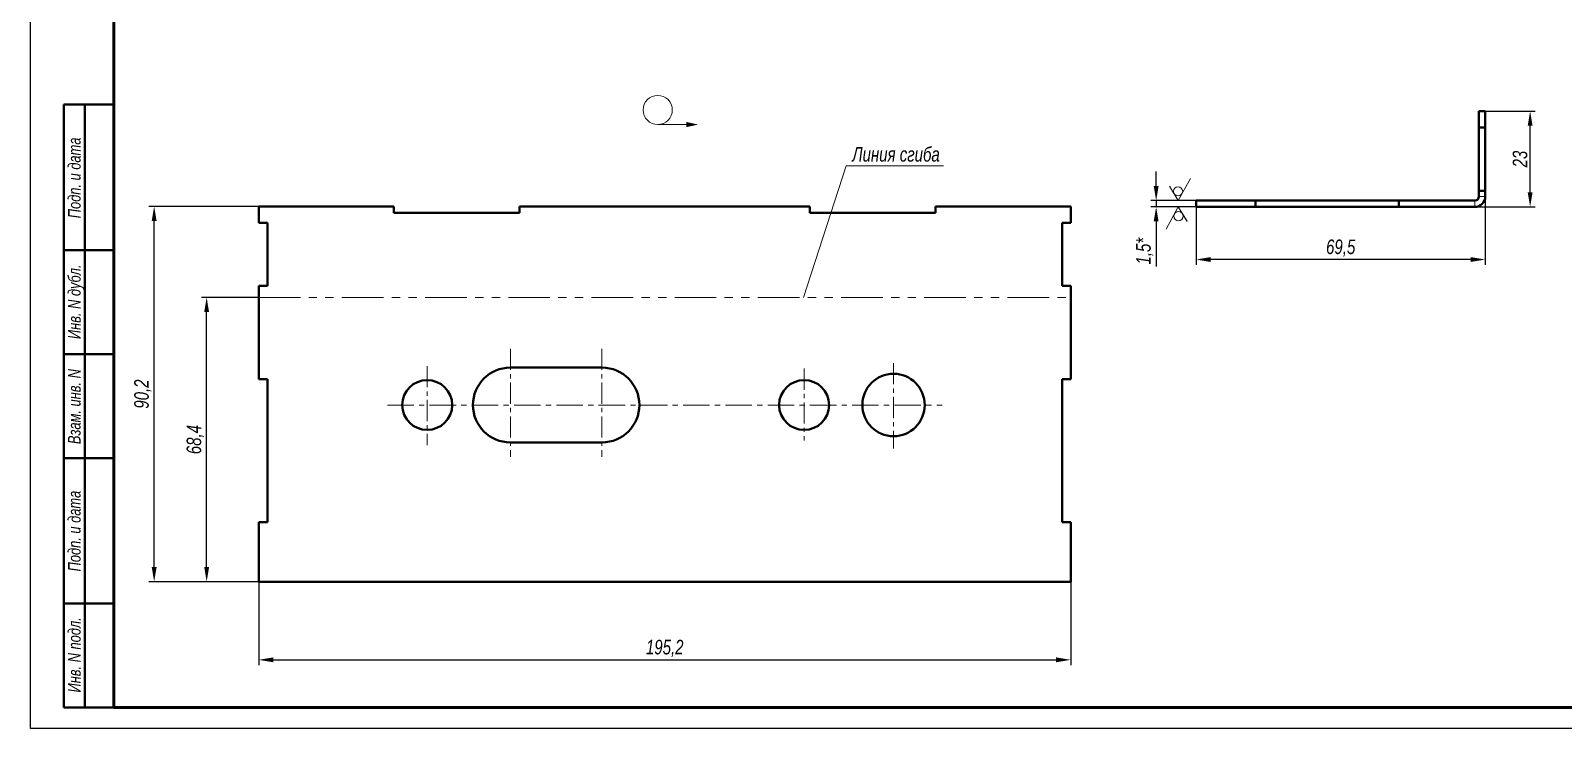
# Model space of a CAD drawing. Header units: millimetres. Extents: x 16949 to 17543, y -4206 to -3786.
# Drawn here: x 16949.3 to 17317.8, y -4205.5 to -4037.7 of the extents above; entities that cross this region are included whole.
import ezdxf

# ---------------------------------------------------------------- set-up
doc = ezdxf.new("R2010")
doc.units = ezdxf.units.MM
doc.linetypes.add('LT_03', pattern=[20.32, 12.7, -2.54, 2.54, -2.54])
doc.linetypes.add('LT_04', pattern=[20, 10, -2, 2, -2, 2, -2])
for name, color, linetype, lineweight in [('Layer_01', 3, 'Continuous', 13), ('Layer_02', 5, 'LT_04', 13), ('Layer_05', 7, 'Continuous', 40), ('Layer_08', 1, 'Continuous', 15), ('Layer_09', 6, 'Continuous', 15), ('Layer_10', 1, 'LT_03', 15), ('Layer_15', 7, 'Continuous', 40), ('Layer_17', 7, 'Continuous', 50), ('Layer_20', 8, 'Continuous', 20)]:
    doc.layers.add(name, color=color, linetype=linetype, lineweight=lineweight)
doc.styles.add('Style_01', font='ARIALNI.TTF', dxfattribs={"width": 0.9, "height": 3.5})
doc.dimstyles.new('DimStyle_05', dxfattribs={"dimtxt": 3.5, "dimasz": 3.5, "dimexe": 1.25, "dimexo": 0, "dimtad": 1, "dimdec": 1, "dimtxsty": 'Style_01', "dimcen": 0, "dimazin": 3, "dimtfac": 1, "dimtdec": 1, "dimtmove": 0, "dimatfit": 3})

# ---------------------------------------------------------------- blocks, each defined once
blk = doc.blocks.new('*D41')
at = {"layer": 'Defpoints', "color": 0, "ltscale": 0.5, "transparency": 16777216}
for p in [(17299.03, -4059.07), (17229.53, -4079.37), (17229.53, -4092.78)]:
    blk.add_point(p, dxfattribs=at)
at = {"layer": 'Layer_08', "color": 0, "lineweight": -2, "ltscale": 0.5, "transparency": 16777216}
for p, q in [((17299.03, -4059.07), (17299.03, -4094.03)), ((17229.53, -4079.37), (17229.53, -4094.03)), ((17295.53, -4092.78), (17233.03, -4092.78))]:
    blk.add_line(p, q, dxfattribs=at)
at = {"layer": 'Layer_08', "color": 0, "ltscale": 0.5, "transparency": 16777216}
for points in [[(17233.03, -4092.2), (17233.03, -4093.36), (17229.53, -4092.78)], [(17295.53, -4092.2), (17295.53, -4093.36), (17299.03, -4092.78)]]:
    blk.add_solid(points, dxfattribs=at)
at = {"layer": 'Layer_08', "color": 0, "ltscale": 0.5, "transparency": 16777216, "insert": (17264.28, -4090.04), "char_height": 3.5, "attachment_point": 5, "style": 'Style_01'}
blk.add_mtext('69,5', dxfattribs=at)
blk = doc.blocks.new('*D42')
at = {"layer": 'Defpoints', "color": 0, "ltscale": 0.5, "transparency": 16777216}
for p in [(17298.28, -4057.12), (17309.82, -4057.12), (17281.91, -4080.12)]:
    blk.add_point(p, dxfattribs=at)
at = {"layer": 'Layer_08', "color": 0, "lineweight": -2, "ltscale": 0.5, "transparency": 16777216}
for p, q in [((17298.28, -4057.12), (17311.07, -4057.12)), ((17309.82, -4076.62), (17309.82, -4060.62)), ((17281.91, -4080.12), (17311.07, -4080.12))]:
    blk.add_line(p, q, dxfattribs=at)
at = {"layer": 'Layer_08', "color": 0, "ltscale": 0.5, "transparency": 16777216}
for points in [[(17309.24, -4060.62), (17310.41, -4060.62), (17309.82, -4057.12)], [(17309.24, -4076.62), (17310.41, -4076.62), (17309.82, -4080.12)]]:
    blk.add_solid(points, dxfattribs=at)
at = {"layer": 'Layer_08', "color": 0, "ltscale": 0.5, "transparency": 16777216, "insert": (17307.41, -4068.62), "char_height": 3.5, "attachment_point": 5, "rotation": 90, "style": 'Style_01'}
blk.add_mtext('23', dxfattribs=at)
blk = doc.blocks.new('*D43')
at = {"layer": 'Defpoints', "color": 0, "ltscale": 0.5, "transparency": 16777216}
for p in [(17229.53, -4078.62), (17219.92, -4080.12), (17229.53, -4080.12)]:
    blk.add_point(p, dxfattribs=at)
at = {"layer": 'Layer_08', "color": 0, "lineweight": -2, "ltscale": 0.5, "transparency": 16777216}
for p, q in [((17219.92, -4075.12), (17219.92, -4071.62)), ((17229.53, -4078.62), (17218.67, -4078.62)), ((17219.92, -4078.62), (17219.92, -4080.12)), ((17229.53, -4080.12), (17218.67, -4080.12)), ((17219.92, -4083.62), (17219.92, -4094.43))]:
    blk.add_line(p, q, dxfattribs=at)
at = {"layer": 'Layer_08', "color": 0, "ltscale": 0.5, "transparency": 16777216}
for points in [[(17219.33, -4075.12), (17220.5, -4075.12), (17219.92, -4078.62)], [(17219.33, -4083.62), (17220.5, -4083.62), (17219.92, -4080.12)]]:
    blk.add_solid(points, dxfattribs=at)
at = {"layer": 'Layer_08', "color": 0, "ltscale": 0.5, "transparency": 16777216, "insert": (17217.18, -4090.77), "char_height": 3.5, "attachment_point": 5, "rotation": 90, "style": 'Style_01'}
blk.add_mtext('1,5*', dxfattribs=at)
blk = doc.blocks.new('*D47')
at = {"layer": 'Defpoints', "color": 0, "ltscale": 0.5, "transparency": 16777216}
for p in [(16991.66, -4101.89), (17004.18, -4101.89), (17004.18, -4170.26)]:
    blk.add_point(p, dxfattribs=at)
at = {"layer": 'Layer_08', "color": 0, "lineweight": -2, "ltscale": 0.5, "transparency": 16777216}
for p, q in [((17004.18, -4101.89), (16990.41, -4101.89)), ((16991.66, -4166.76), (16991.66, -4105.39)), ((17004.18, -4170.26), (16990.41, -4170.26))]:
    blk.add_line(p, q, dxfattribs=at)
at = {"layer": 'Layer_08', "color": 0, "ltscale": 0.5, "transparency": 16777216}
for points in [[(16991.08, -4105.39), (16992.24, -4105.39), (16991.66, -4101.89)], [(16991.08, -4166.76), (16992.24, -4166.76), (16991.66, -4170.26)]]:
    blk.add_solid(points, dxfattribs=at)
at = {"layer": 'Layer_08', "color": 0, "ltscale": 0.5, "transparency": 16777216, "insert": (16988.92, -4136.08), "char_height": 3.5, "attachment_point": 5, "rotation": 90, "style": 'Style_01'}
blk.add_mtext('68,4', dxfattribs=at)
blk = doc.blocks.new('*D48')
at = {"layer": 'Defpoints', "color": 0, "ltscale": 0.5, "transparency": 16777216}
for p in [(16979.04, -4080.01), (17004.18, -4080.01), (17004.18, -4170.26)]:
    blk.add_point(p, dxfattribs=at)
at = {"layer": 'Layer_08', "color": 0, "lineweight": -2, "ltscale": 0.5, "transparency": 16777216}
for p, q in [((17004.18, -4080.01), (16977.79, -4080.01)), ((16979.04, -4166.76), (16979.04, -4083.51)), ((17004.18, -4170.26), (16977.79, -4170.26))]:
    blk.add_line(p, q, dxfattribs=at)
at = {"layer": 'Layer_08', "color": 0, "ltscale": 0.5, "transparency": 16777216}
for points in [[(16978.46, -4083.51), (16979.63, -4083.51), (16979.04, -4080.01)], [(16978.46, -4166.76), (16979.63, -4166.76), (16979.04, -4170.26)]]:
    blk.add_solid(points, dxfattribs=at)
at = {"layer": 'Layer_08', "color": 0, "ltscale": 0.5, "transparency": 16777216, "insert": (16976.31, -4125.14), "char_height": 3.5, "attachment_point": 5, "rotation": 90, "style": 'Style_01'}
blk.add_mtext('90,2', dxfattribs=at)
blk = doc.blocks.new('*D49')
at = {"layer": 'Defpoints', "color": 0, "ltscale": 0.5, "transparency": 16777216}
for p in [(17004.18, -4170.26), (17199.38, -4170.26), (17199.38, -4189.05)]:
    blk.add_point(p, dxfattribs=at)
at = {"layer": 'Layer_08', "color": 0, "lineweight": -2, "ltscale": 0.5, "transparency": 16777216}
for p, q in [((17004.18, -4170.26), (17004.18, -4190.3)), ((17199.38, -4170.26), (17199.38, -4190.3)), ((17007.68, -4189.05), (17195.88, -4189.05))]:
    blk.add_line(p, q, dxfattribs=at)
at = {"layer": 'Layer_08', "color": 0, "ltscale": 0.5, "transparency": 16777216}
for points in [[(17007.68, -4188.46), (17007.68, -4189.63), (17004.18, -4189.05)], [(17195.88, -4188.46), (17195.88, -4189.63), (17199.38, -4189.05)]]:
    blk.add_solid(points, dxfattribs=at)
at = {"layer": 'Layer_08', "color": 0, "ltscale": 0.5, "transparency": 16777216, "insert": (17101.78, -4186.31), "char_height": 3.5, "attachment_point": 5, "style": 'Style_01'}
blk.add_mtext('195,2', dxfattribs=at)
blk = doc.blocks.new('Block_18')
at = {"layer": 'Layer_05', "linetype": 'Continuous'}
for p, q in [((8, 5), (8, 150)), ((8, 150), (20, 150)), ((13, 5), (13, 150)), ((8, 115), (20, 115)), ((8, 90), (20, 90)), ((8, 65), (20, 65)), ((8, 30), (20, 30)), ((8, 5), (20, 5))]:
    blk.add_line(p, q, dxfattribs=at)
at = {"layer": 'Layer_17', "lineweight": 25}
for p, q in [((0, 0), (0, 420)), ((594, 0), (0, 0))]:
    blk.add_line(p, q, dxfattribs=at)
at = {"layer": 'Layer_17'}
for p, q in [((20, 415), (20, 5)), ((20, 5), (589, 5))]:
    blk.add_line(p, q, dxfattribs=at)
at = {"layer": 'Layer_05', "linetype": 'Continuous', "lineweight": 25, "style": 'Style_01', "width": 0.9}
for s, p in [('Подп. и дата', (12, 122.68)), ('Инв. N дубл.', (12, 93.62)), ('Взам. инв. N', (11.99, 68.36)), ('Подп. и дата', (12, 37.74)), ('Инв. N подл.', (12, 8.63))]:
    blk.add_text(s, height=3, rotation=90, dxfattribs=at).set_placement(p)

msp = doc.modelspace()

# ---------------------------------------------------------------- linework, layer by layer
at = {"layer": 'Layer_01'}
msp.add_line((17100.095, -4060.309), (17106.998, -4060.317), dxfattribs=at)
msp.add_circle((17100.095, -4056.804), 3.505, dxfattribs=at)
msp.add_solid([(17106.999, -4060.932), (17109.82, -4060.321), (17106.998, -4059.701)], dxfattribs=at)
at = {"layer": 'Layer_02'}
msp.add_line((17004.184, -4101.888), (17199.384, -4101.888), dxfattribs=at)
at = {"layer": 'Layer_09'}
for points in [[(17145.411, -4070.208), (17135.177, -4101.888)], [(17168.77, -4070.208), (17145.411, -4070.208)]]:
    msp.add_lwpolyline(points, dxfattribs=at)
at = {"layer": 'Layer_10', "ltscale": 0.4}
for p, q in [((17064.684, -4114.25), (17064.684, -4140.253)), ((17086.684, -4114.25), (17086.684, -4140.253)), ((17044.684, -4118.423), (17044.684, -4137.459)), ((17135.284, -4119.007), (17135.284, -4136.331)), ((17156.784, -4117.689), (17156.784, -4138.189))]:
    msp.add_line(p, q, dxfattribs=at)
at = {"layer": 'Layer_10', "ltscale": 0.5}
msp.add_line((17035.098, -4127.763), (17168.476, -4127.763), dxfattribs=at)
at = {"layer": 'Layer_15', "linetype": 'Continuous'}
for p, q in [((17297.527, -4057.117), (17297.527, -4061.017)), ((17297.527, -4057.117), (17299.027, -4057.117)), ((17299.027, -4057.117), (17299.027, -4061.017)), ((17297.527, -4061.017), (17299.027, -4061.017)), ((17297.527, -4076.217), (17297.527, -4061.017)), ((17299.027, -4076.217), (17299.027, -4061.017)), ((17243.827, -4078.617), (17229.527, -4078.617)), ((17229.527, -4078.617), (17229.527, -4080.117)), ((17243.827, -4078.617), (17243.827, -4080.117)), ((17243.827, -4078.617), (17278.227, -4078.617)), ((17278.227, -4078.617), (17278.227, -4080.117)), ((17296.527, -4078.617), (17278.227, -4078.617)), ((17297.527, -4076.217), (17299.027, -4076.217)), ((17297.527, -4076.217), (17297.527, -4077.617)), ((17299.027, -4076.217), (17299.027, -4077.617)), ((17004.184, -4080.014), (17036.684, -4080.014)), ((17004.184, -4080.014), (17004.184, -4083.914)), ((17036.684, -4080.014), (17036.684, -4081.514)), ((17036.684, -4081.514), (17066.884, -4081.514)), ((17066.884, -4081.514), (17066.884, -4080.014)), ((17066.884, -4080.014), (17136.684, -4080.014)), ((17136.684, -4080.014), (17136.684, -4081.514)), ((17136.684, -4081.514), (17166.884, -4081.514)), ((17166.884, -4081.514), (17166.884, -4080.014)), ((17166.884, -4080.014), (17199.384, -4080.014)), ((17199.384, -4080.014), (17199.384, -4083.914)), ((17243.827, -4080.117), (17229.527, -4080.117)), ((17243.827, -4080.117), (17278.227, -4080.117)), ((17296.527, -4080.117), (17278.227, -4080.117)), ((17006.284, -4083.914), (17004.184, -4083.914)), ((17006.284, -4099.114), (17006.284, -4083.914)), ((17199.384, -4083.914), (17197.284, -4083.914)), ((17197.284, -4083.914), (17197.284, -4099.114)), ((17004.184, -4099.114), (17006.284, -4099.114)), ((17004.184, -4099.114), (17004.184, -4121.563)), ((17197.284, -4099.114), (17199.384, -4099.114)), ((17199.384, -4099.114), (17199.384, -4121.563)), ((17086.684, -4118.763), (17064.684, -4118.763)), ((17006.284, -4121.563), (17004.184, -4121.563)), ((17006.284, -4155.963), (17006.284, -4121.563)), ((17199.384, -4121.563), (17197.284, -4121.563)), ((17197.284, -4121.563), (17197.284, -4155.963)), ((17064.684, -4136.763), (17086.684, -4136.763)), ((17004.184, -4155.963), (17004.184, -4170.263)), ((17004.184, -4155.963), (17006.284, -4155.963)), ((17197.284, -4155.963), (17199.384, -4155.963)), ((17199.384, -4170.263), (17199.384, -4155.963)), ((17004.184, -4170.263), (17199.384, -4170.263))]:
    msp.add_line(p, q, dxfattribs=at)
at = {"layer": 'Layer_15', "linetype": 'Continuous', "lineweight": 0}
for p, q in [((17296.527, -4078.617), (17296.527, -4080.117)), ((17297.527, -4077.617), (17299.027, -4077.617))]:
    msp.add_line(p, q, dxfattribs=at)
at = {"layer": 'Layer_15', "linetype": 'Continuous'}
for centre, radius in [((17044.684, -4127.763), 6), ((17135.284, -4127.763), 6), ((17156.784, -4127.763), 7.5)]:
    msp.add_circle(centre, radius, dxfattribs=at)
for centre, radius, start, end in [((17296.527, -4077.617), 1, 270, 0), ((17296.527, -4077.617), 2.5, 270, 0), ((17064.684, -4127.763), 9, 90, 270), ((17086.684, -4127.763), 9, 270, 90)]:
    msp.add_arc(centre, radius, start, end, dxfattribs=at)
at = {"layer": 'Layer_20', "color": 1, "lineweight": 13, "ltscale": 0.141451}
for p, q in [((17225.238, -4078.617), (17223.106, -4075.117)), ((17225.238, -4078.617), (17223.135, -4075.166)), ((17225.238, -4078.617), (17223.135, -4075.166)), ((17225.238, -4078.617), (17223.135, -4075.166)), ((17225.238, -4080.117), (17227.34, -4083.569)), ((17225.238, -4080.117), (17227.34, -4083.569)), ((17225.238, -4080.117), (17227.34, -4083.569)), ((17225.238, -4080.117), (17227.369, -4083.617))]:
    msp.add_line(p, q, dxfattribs=at)
at = {"layer": 'Layer_20', "color": 1, "lineweight": 13, "ltscale": 0.303109}
for p, q in [((17225.238, -4078.617), (17228.145, -4073.298)), ((17225.238, -4078.617), (17228.145, -4073.298)), ((17225.238, -4078.617), (17228.145, -4073.298)), ((17225.238, -4078.617), (17228.145, -4073.298)), ((17225.238, -4080.117), (17222.331, -4085.437)), ((17225.238, -4080.117), (17222.331, -4085.437)), ((17225.238, -4080.117), (17222.331, -4085.437)), ((17225.238, -4080.117), (17222.331, -4085.437))]:
    msp.add_line(p, q, dxfattribs=at)
at = {"layer": 'Layer_20', "color": 1, "lineweight": 13}
for centre in [(17225.194, -4076.389), (17225.194, -4076.389), (17225.194, -4076.389), (17225.194, -4076.389), (17225.281, -4082.346), (17225.281, -4082.346), (17225.281, -4082.346), (17225.281, -4082.346)]:
    msp.add_circle(centre, 1.098, dxfattribs=at)

# ---------------------------------------------------------------- block references
at = {"layer": 'Layer_08', "ltscale": 0.5}
msp.add_blockref('Block_18', (16949.349, -4205.53), dxfattribs=at)

# ---------------------------------------------------------------- texts
at = {"layer": 'Layer_01', "insert": (17167.9, -4069.273), "char_height": 3.5, "width": 195.13822, "attachment_point": 9, "style": 'Style_01'}
msp.add_mtext('Линия сгиба', dxfattribs=at)

# ---------------------------------------------------------------- dimensions: what is measured, and where the dimension line sits
at = {"layer": 'Layer_08', "ltscale": 0.5}
dim = msp.add_linear_dim(base=(17229.527, -4092.78), p1=(17299.027, -4059.067), p2=(17229.527, -4079.367), dimstyle='DimStyle_05', dxfattribs=at)
dim.commit()
dim.dimension.update_dxf_attribs({"geometry": '*D41', "text_midpoint": (17264.277, -4092.78), "dimtype": 160})
for base, p1, p2, angle, picture, middle in [((17309.823, -4057.117), (17281.913, -4080.117), (17298.277, -4057.117), 90, '*D42', (17307.411, -4068.617)), ((16979.044, -4080.014), (17004.184, -4170.263), (17004.184, -4080.014), 90, '*D48', (16976.309, -4125.138)), ((16991.66, -4101.888), (17004.184, -4170.263), (17004.184, -4101.888), 90, '*D47', (16988.924, -4136.075)), ((17199.384, -4189.048), (17004.184, -4170.263), (17199.384, -4170.263), 180, '*D49', (17101.784, -4186.313))]:
    dim = msp.add_linear_dim(base=base, p1=p1, p2=p2, angle=angle, dimstyle='DimStyle_05', dxfattribs=at)
    dim.commit()
    dim.dimension.update_dxf_attribs({"geometry": picture, "text_midpoint": middle})
dim = msp.add_linear_dim(base=(17219.916, -4080.117), p1=(17229.527, -4078.617), p2=(17229.527, -4080.117), angle=90, text='<>*', dimstyle='DimStyle_05', dxfattribs=at)
dim.commit()
dim.dimension.update_dxf_attribs({"geometry": '*D43', "text_midpoint": (17217.181, -4090.772)})

doc.saveas('drawing.dxf')
